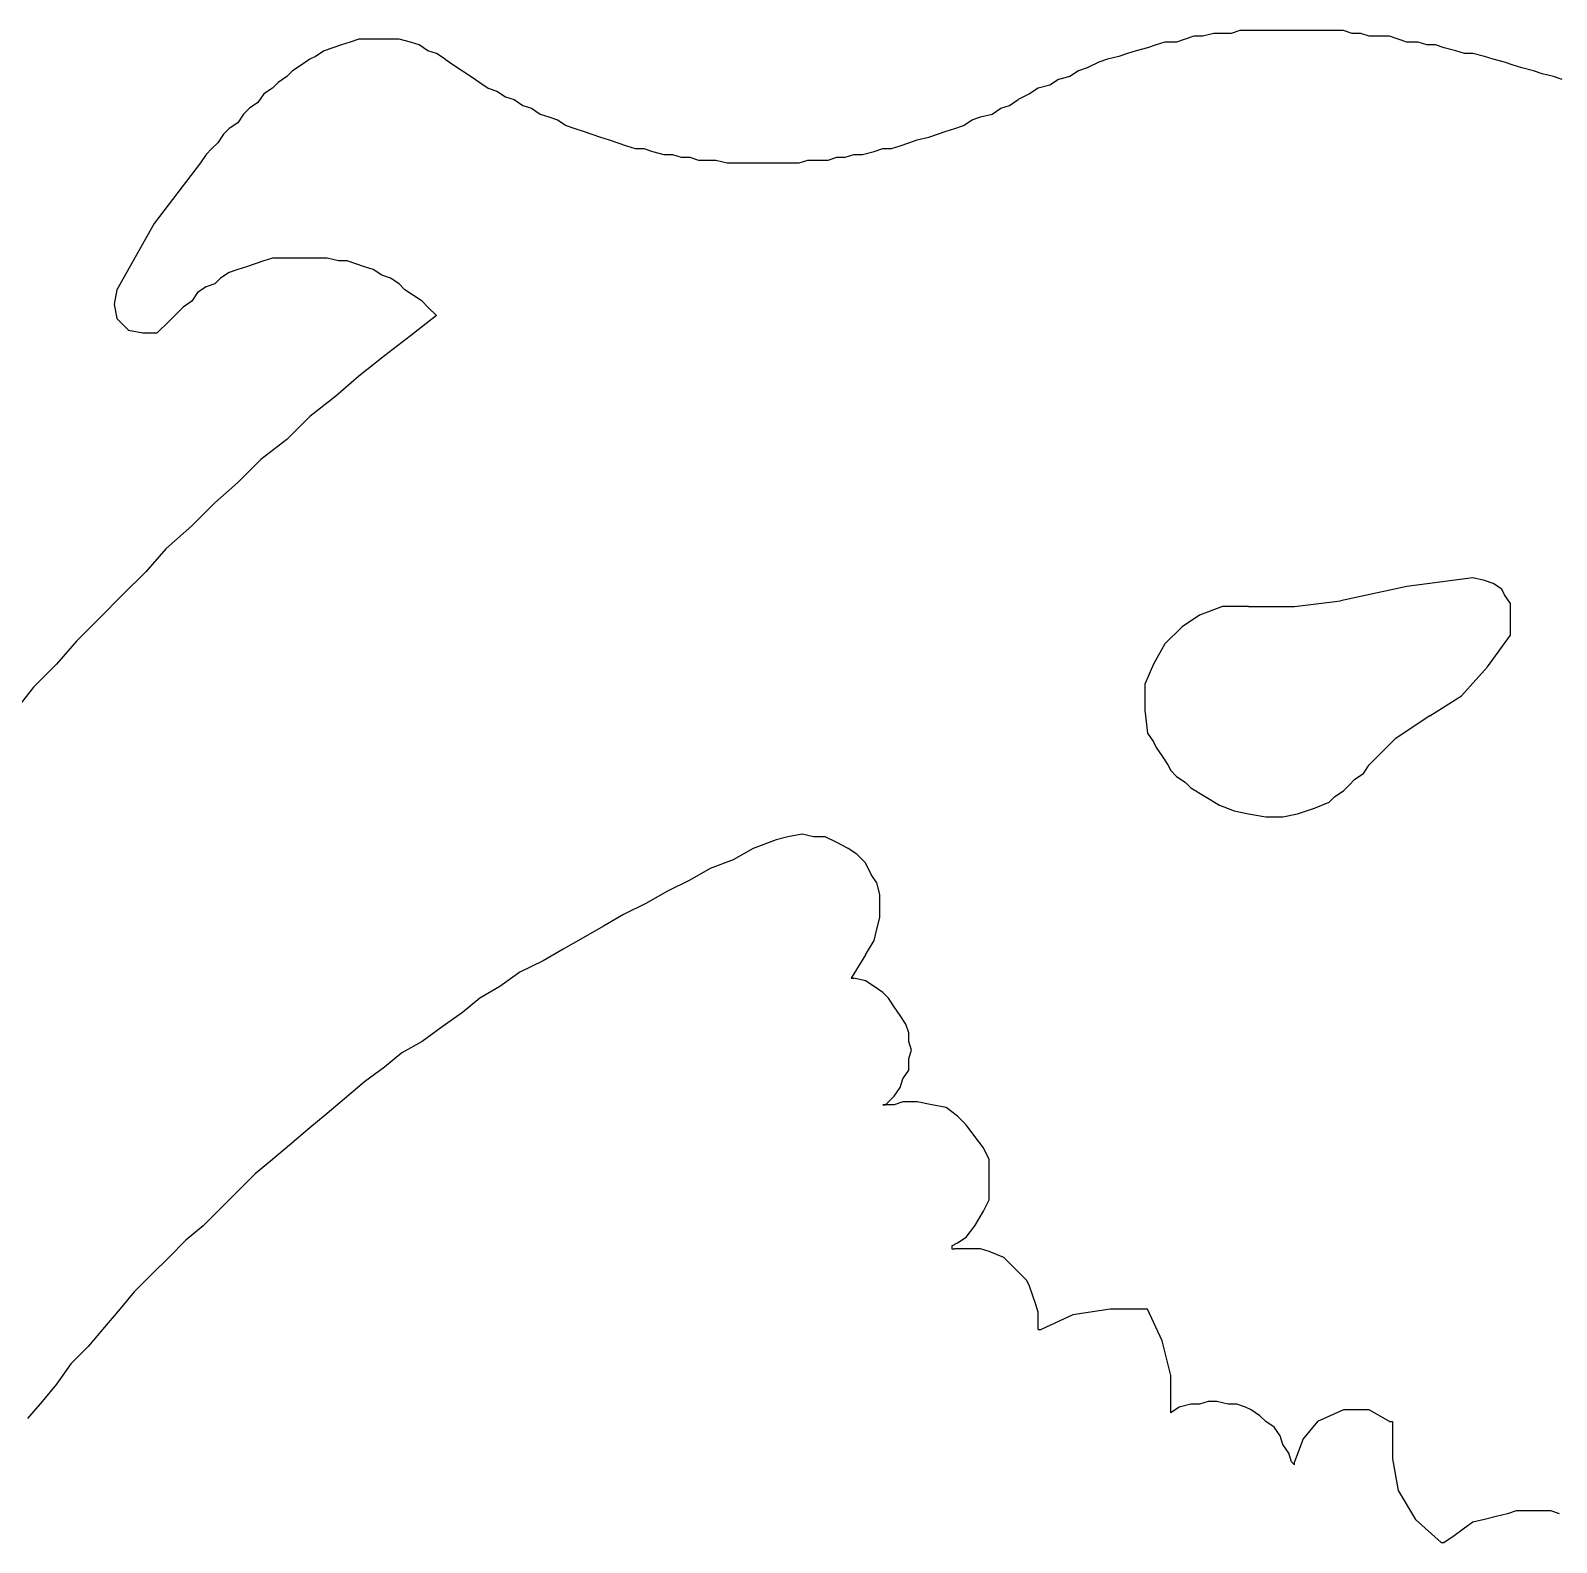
# Model space of a CAD drawing. Extents: x -1063 to 1100, y -467 to 441.
# Drawn here: x -974.4 to -886, y 324.3 to 411.8 of the extents above; entities that cross this region are included whole.
import ezdxf

# ---------------------------------------------------------------- set-up
doc = ezdxf.new("R2010")
doc.units = 0
doc.layers.add('P', color=250, linetype='CONTINUOUS')

msp = doc.modelspace()

# ---------------------------------------------------------------- linework, layer by layer
at = {"layer": 'P', "color": 0, "linetype": 'CONTINUOUS'}
for points in [[(-885.684, 408.928), (-886.184, 409.095), (-886.851, 409.261), (-887.351, 409.428), (-888.017, 409.595), (-888.517, 409.761), (-889.017, 409.928), (-889.684, 410.095), (-890.184, 410.261), (-890.851, 410.428), (-891.351, 410.428), (-891.851, 410.595), (-892.517, 410.761), (-893.017, 410.928), (-893.517, 410.928), (-894.017, 411.095), (-894.684, 411.095), (-895.184, 411.261), (-895.684, 411.428), (-896.184, 411.428), (-896.851, 411.428), (-897.351, 411.595), (-897.851, 411.595), (-898.351, 411.761), (-899.017, 411.761), (-899.517, 411.761), (-900.017, 411.761), (-900.517, 411.761), (-901.017, 411.761), (-901.684, 411.761), (-902.184, 411.761), (-902.684, 411.761), (-903.184, 411.761), (-903.684, 411.761), (-904.351, 411.761), (-904.851, 411.595), (-905.351, 411.595), (-905.851, 411.595), (-906.517, 411.428), (-907.017, 411.428), (-907.517, 411.261), (-908.017, 411.095), (-908.684, 411.095), (-909.184, 410.928), (-909.684, 410.761), (-910.351, 410.595), (-910.851, 410.428), (-911.351, 410.261), (-912.017, 410.095), (-912.517, 409.928), (-913.184, 409.595), (-913.684, 409.428), (-914.184, 409.095), (-914.851, 408.928), (-915.351, 408.595), (-916.017, 408.428), (-916.517, 408.095), (-917.184, 407.761)], [(-950.351, 410.095), (-950.851, 410.428), (-951.351, 410.595), (-951.851, 410.928), (-952.351, 411.095), (-953.017, 411.261), (-953.517, 411.261), (-954.017, 411.261), (-954.517, 411.261), (-955.017, 411.261), (-955.351, 411.261), (-955.851, 411.095), (-956.351, 410.928), (-956.851, 410.761), (-957.351, 410.595), (-957.851, 410.261), (-958.184, 410.095), (-958.684, 409.761), (-959.184, 409.428), (-959.517, 409.095), (-960.017, 408.761), (-960.351, 408.428), (-960.851, 408.095), (-961.184, 407.595), (-961.684, 407.261), (-962.017, 406.928), (-962.351, 406.428), (-962.851, 406.095), (-963.184, 405.761), (-963.517, 405.261), (-963.851, 404.928), (-964.184, 404.595), (-964.517, 404.095), (-967.184, 400.595), (-969.351, 396.761), (-969.517, 395.928), (-969.351, 395.095), (-968.684, 394.428), (-967.851, 394.261), (-967.017, 394.261), (-966.351, 394.928)], [(-950.351, 410.095), (-949.851, 409.761), (-949.351, 409.428), (-948.851, 409.095), (-948.351, 408.761), (-947.851, 408.428), (-947.351, 408.261), (-946.851, 407.928), (-946.351, 407.761), (-945.851, 407.428), (-945.351, 407.261), (-944.851, 406.928), (-944.351, 406.761), (-943.851, 406.595), (-943.351, 406.261), (-942.851, 406.095), (-942.351, 405.928), (-941.851, 405.761), (-941.351, 405.595), (-940.851, 405.428), (-940.351, 405.261), (-939.851, 405.095), (-939.351, 404.928), (-938.851, 404.928), (-938.351, 404.761), (-937.684, 404.595), (-937.184, 404.595), (-936.684, 404.428), (-936.184, 404.428), (-935.684, 404.261), (-935.184, 404.261), (-934.684, 404.261), (-934.017, 404.095), (-933.517, 404.095), (-933.017, 404.095), (-932.517, 404.095), (-932.017, 404.095), (-931.351, 404.095), (-930.851, 404.095), (-930.351, 404.095), (-929.851, 404.095), (-929.351, 404.261), (-928.851, 404.261), (-928.184, 404.261), (-927.684, 404.428), (-927.184, 404.428), (-926.684, 404.595), (-926.184, 404.595), (-925.517, 404.761), (-925.017, 404.928), (-924.517, 404.928), (-924.017, 405.095), (-923.517, 405.261), (-923.017, 405.428), (-922.351, 405.595), (-921.851, 405.761), (-921.351, 405.928), (-920.851, 406.095), (-920.351, 406.261), (-919.851, 406.595), (-919.351, 406.761), (-918.684, 406.928), (-918.184, 407.261), (-917.684, 407.428), (-917.184, 407.761)], [(-950.851, 395.261), (-951.351, 395.761), (-951.684, 396.095), (-952.184, 396.428), (-952.684, 396.761), (-953.017, 397.095), (-953.517, 397.428), (-954.017, 397.595), (-954.517, 397.928), (-955.017, 398.095), (-955.517, 398.261), (-956.017, 398.428), (-956.517, 398.428), (-957.184, 398.595), (-957.684, 398.595), (-958.184, 398.595), (-958.684, 398.595), (-959.184, 398.595), (-959.684, 398.595), (-960.351, 398.595), (-960.851, 398.428), (-961.351, 398.261), (-961.851, 398.095), (-962.351, 397.928), (-962.851, 397.761), (-963.351, 397.428), (-963.684, 397.095), (-964.184, 396.928), (-964.684, 396.595), (-965.017, 396.095), (-965.517, 395.761), (-965.851, 395.428), (-966.351, 394.928)], [(-950.851, 395.261), (-952.351, 394.095), (-953.851, 392.928), (-955.351, 391.761), (-956.684, 390.595), (-958.184, 389.428), (-959.517, 388.095), (-961.017, 386.928), (-962.351, 385.595), (-963.684, 384.428), (-965.017, 383.095), (-966.517, 381.761), (-967.684, 380.428), (-969.017, 379.095), (-970.351, 377.761), (-971.684, 376.428), (-972.851, 375.095), (-974.184, 373.761), (-975.351, 372.261)], [(-890.851, 380.095), (-894.684, 379.595), (-898.517, 378.761)], [(-888.684, 376.761), (-888.684, 377.428), (-888.684, 377.928), (-888.684, 378.595), (-889.017, 379.095), (-889.184, 379.428), (-889.684, 379.761), (-890.184, 379.928), (-890.851, 380.095)], [(-903.851, 378.428), (-905.351, 378.428), (-906.684, 377.928), (-907.684, 377.261), (-908.684, 376.261), (-909.351, 375.095), (-909.851, 373.928), (-909.851, 372.428), (-909.684, 371.095)], [(-903.851, 378.428), (-901.184, 378.428), (-898.517, 378.761)], [(-893.351, 372.095), (-891.517, 373.261), (-890.017, 374.928), (-888.684, 376.761)], [(-893.351, 372.095), (-895.351, 370.761), (-896.851, 369.261)], [(-909.684, 371.095), (-909.351, 370.595), (-909.184, 370.261), (-908.851, 369.761), (-908.517, 369.261), (-908.351, 368.928), (-908.017, 368.595), (-907.517, 368.261), (-907.184, 367.928), (-906.351, 367.428), (-905.517, 366.928), (-904.684, 366.595), (-903.851, 366.428), (-902.851, 366.261), (-901.851, 366.261), (-901.017, 366.428), (-900.017, 366.761), (-899.184, 367.095), (-898.851, 367.428), (-898.351, 367.761), (-898.017, 368.095), (-897.684, 368.428), (-897.184, 368.761), (-896.851, 369.261)], [(-931.184, 364.928), (-932.517, 364.428), (-933.684, 363.761), (-935.017, 363.261), (-936.184, 362.595), (-937.517, 361.928), (-938.684, 361.261), (-940.017, 360.595), (-941.184, 359.928), (-942.351, 359.261), (-943.517, 358.595), (-944.684, 357.928), (-946.017, 357.261), (-947.184, 356.428), (-948.351, 355.761), (-949.351, 354.928), (-950.517, 354.095), (-951.684, 353.261), (-952.851, 352.595), (-953.851, 351.761), (-955.017, 350.928), (-956.184, 349.928), (-957.184, 349.095), (-958.184, 348.261), (-959.351, 347.261), (-960.351, 346.428), (-961.351, 345.595), (-962.351, 344.595), (-963.351, 343.595), (-964.351, 342.595), (-965.351, 341.761), (-966.351, 340.761), (-967.351, 339.761), (-968.351, 338.761), (-969.184, 337.761), (-970.184, 336.595), (-971.017, 335.595), (-972.017, 334.595), (-972.851, 333.428), (-973.684, 332.428), (-974.517, 331.428)], [(-926.017, 358.261), (-925.517, 359.095), (-925.351, 359.761), (-925.184, 360.428), (-925.184, 361.095), (-925.184, 361.761), (-925.351, 362.428), (-925.684, 362.928), (-926.017, 363.595), (-926.517, 364.095), (-927.017, 364.428), (-927.684, 364.761), (-928.351, 365.095), (-929.017, 365.095), (-929.684, 365.261), (-930.517, 365.095), (-931.184, 364.928)], [(-926.017, 358.261), (-926.851, 356.928), (-926.851, 356.928), (-926.684, 356.928)], [(-924.851, 349.595), (-924.351, 350.095), (-924.017, 350.595), (-923.851, 351.095), (-923.517, 351.595), (-923.517, 352.261), (-923.351, 352.761), (-923.517, 353.261), (-923.517, 353.761), (-923.684, 354.261), (-924.017, 354.761), (-924.351, 355.261), (-924.684, 355.761), (-925.017, 356.095), (-925.517, 356.428), (-926.017, 356.761), (-926.684, 356.928)], [(-924.851, 349.595), (-925.017, 349.595), (-925.017, 349.595), (-924.851, 349.595)], [(-921.017, 341.428), (-920.684, 341.595), (-920.184, 341.928), (-919.684, 342.595), (-919.184, 343.428), (-918.851, 344.095), (-918.851, 344.928), (-918.851, 345.595), (-918.851, 346.428), (-919.184, 347.095), (-919.684, 347.761), (-920.184, 348.428), (-920.684, 348.928), (-921.351, 349.428), (-922.184, 349.595), (-923.017, 349.761), (-923.851, 349.761), (-924.351, 349.595), (-924.851, 349.595)], [(-921.017, 341.428), (-921.017, 341.261), (-920.851, 341.261)], [(-916.017, 336.595), (-916.017, 337.095), (-916.017, 337.595), (-916.184, 338.095), (-916.351, 338.595), (-916.517, 339.095), (-916.684, 339.428), (-917.351, 340.095), (-918.017, 340.761), (-918.851, 341.095), (-919.351, 341.261), (-919.851, 341.261), (-920.351, 341.261), (-920.851, 341.261)], [(-909.684, 337.761), (-911.851, 337.761), (-914.017, 337.428), (-915.851, 336.595)], [(-908.351, 331.761), (-908.351, 333.928), (-908.851, 335.928), (-909.684, 337.761)], [(-916.017, 336.595), (-915.851, 336.595)], [(-901.351, 328.928), (-901.517, 329.428), (-901.851, 329.928), (-902.017, 330.428), (-902.351, 330.928), (-902.851, 331.261), (-903.184, 331.595), (-903.684, 331.928), (-904.017, 332.095), (-904.517, 332.261), (-905.017, 332.261), (-905.684, 332.428), (-906.184, 332.428), (-906.684, 332.261), (-907.184, 332.261), (-907.851, 332.095), (-908.351, 331.761)], [(-908.351, 331.761), (-908.351, 331.761)], [(-895.684, 331.261), (-896.851, 331.928), (-898.351, 331.928), (-899.851, 331.261), (-900.684, 330.261), (-901.184, 328.928)], [(-895.684, 331.261), (-895.517, 331.261), (-895.517, 329.095), (-895.184, 327.261), (-894.184, 325.595), (-892.684, 324.261), (-892.517, 324.261)], [(-901.351, 328.928), (-901.184, 328.761), (-901.184, 328.928)], [(-885.851, 325.928), (-886.351, 326.095), (-887.017, 326.095), (-887.684, 326.095), (-888.351, 326.095), (-888.851, 325.928), (-889.517, 325.761), (-890.184, 325.595), (-890.851, 325.428), (-891.351, 325.095), (-892.017, 324.595), (-892.517, 324.261)]]:
    msp.add_lwpolyline(points, dxfattribs=at)

doc.saveas('drawing.dxf')
